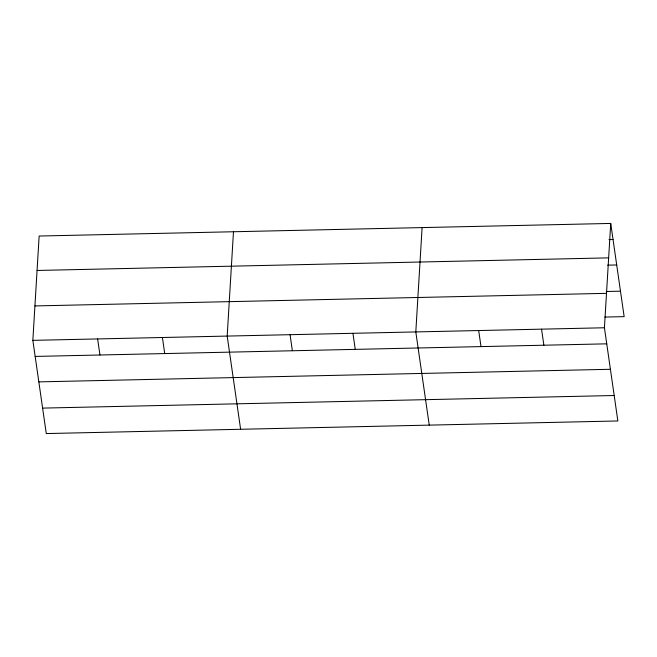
<?xml version="1.0" encoding="UTF-8"?>
<svg xmlns="http://www.w3.org/2000/svg" width="657" height="657" viewBox="0 0 657 657"><rect width="100%" height="100%" fill="white"/><g stroke="black" fill="none" stroke-linecap="round" stroke-linejoin="round"><path stroke-width="0.99" d="M610.723 223.437L604.432 327.769L617.859 420.965L46.277 433.563L32.85 340.359L39.141 236.035L610.723 223.437L624.15 316.641L604.883 317.06M233.473 231.749L227.191 336.08L240.618 429.276M422.098 227.593L415.807 331.925L429.243 425.12M608.982 239.591L613.038 239.501M37.063 270.462L608.645 257.864M607.577 265.157L616.701 264.96M606.288 291.494L620.479 291.182M34.928 305.932L606.51 293.342M32.85 340.359L604.432 327.769M35.166 356.423L606.748 343.833M38.837 381.881L610.419 369.283M42.615 408.104L614.196 395.514M541.557 329.157L543.873 345.221M478.682 330.537L480.998 346.6M352.94 333.313L355.248 349.376M290.065 334.692L292.373 350.756M162.41 337.509L164.726 353.573M97.63 338.938L99.946 355.002"/></g></svg>
